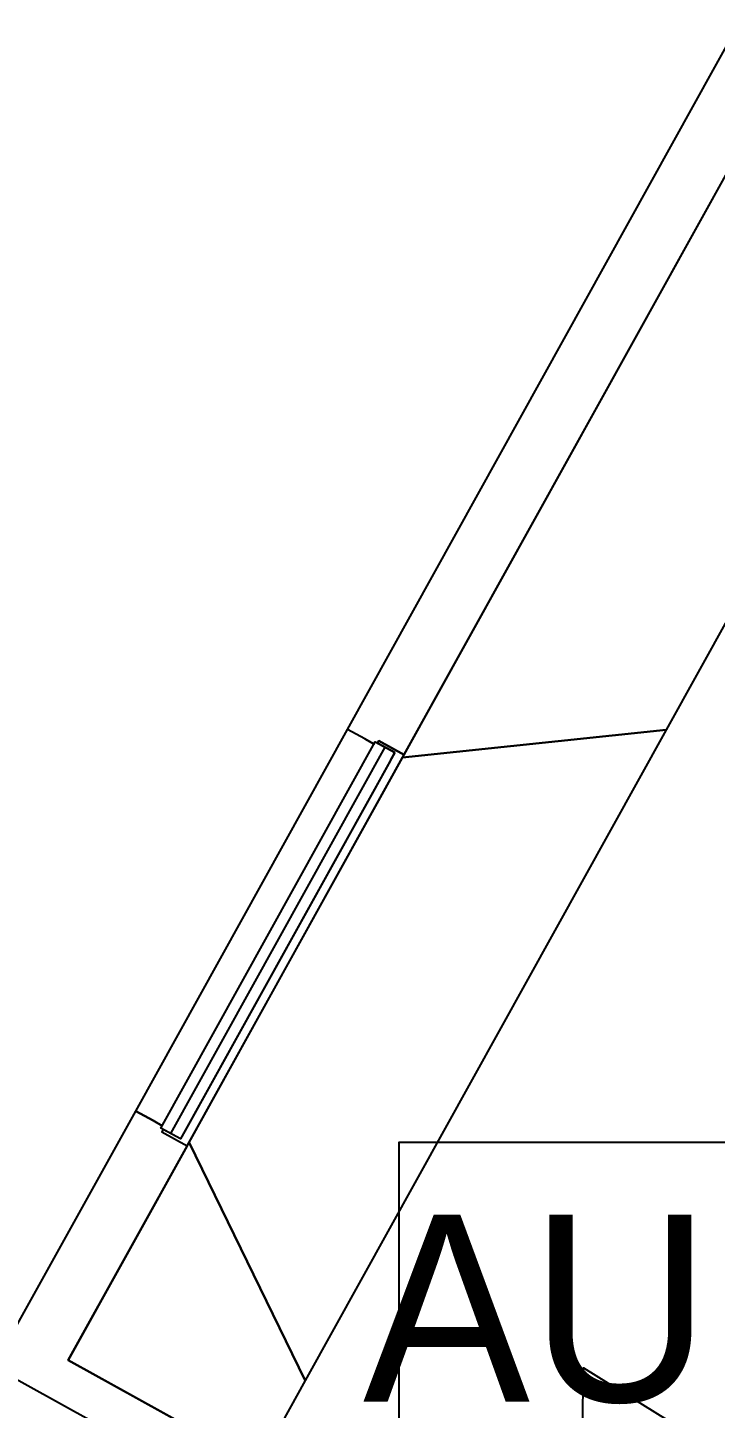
# Model space of a CAD drawing. Header units: metres. Extents: x 3.2 to 22.3, y 0.7 to 22.8.
# Drawn here: x 17.245 to 18.274, y 13.752 to 15.82 of the extents above; entities that cross this region are included whole.
import ezdxf

# ---------------------------------------------------------------- set-up
doc = ezdxf.new("R2010")
doc.units = ezdxf.units.M
for name, color, linetype in [('ARREDI', 9, 'Continuous'), ('PARETI_STRUTTURE', 7, 'Continuous'), ('WAYFINDING_RIQUADRI', 7, 'Continuous'), ('WAYFINDING_TESTI', 7, 'Continuous')]:
    doc.layers.add(name, color=color, linetype=linetype)

msp = doc.modelspace()

# ---------------------------------------------------------------- linework, layer by layer
at = {"layer": 'ARREDI'}
for points in [[(17.8059, 14.7264), (18.3421, 15.6938), (18.6263, 15.5363), (18.2003, 14.7678)], [(17.4863, 14.1499), (17.8059, 14.7264), (18.2003, 14.7678), (17.6602, 13.7935)], [(17.7942, 14.7338), (17.4735, 14.1553), (17.4443, 14.1715), (17.765, 14.75)], [(17.4863, 14.1499), (17.6602, 13.7935), (17.5897, 13.6663), (17.3056, 13.8238)]]:
    msp.add_lwpolyline(points, close=True, dxfattribs=at)
for points in [[(17.4589, 14.1634), (17.7796, 14.7419)], [(18.0694, 13.3793), (18.0764, 13.8123), (18.2713, 13.691)]]:
    msp.add_lwpolyline(points, dxfattribs=at)
at = {"layer": 'PARETI_STRUTTURE'}
for points in [[(17.7493, 14.7542), (17.7235, 14.7685), (18.3061, 15.8195)], [(17.7684, 14.7481), (17.7703, 14.7516), (17.8082, 14.7306), (18.3422, 15.6938)], [(17.4462, 14.1749), (17.4324, 14.1826), (17.4066, 14.1969), (17.7235, 14.7685)], [(17.7493, 14.7542), (17.7235, 14.7685)], [(17.7943, 14.7338), (17.7684, 14.7481)], [(17.8082, 14.7306), (17.7703, 14.7516)], [(17.4837, 14.1451), (17.8082, 14.7306)], [(17.7878, 14.7221), (17.7942, 14.7338)], [(17.7878, 14.7221), (17.48, 14.167), (17.4735, 14.1553), (17.4477, 14.1696)], [(17.2246, 13.8687), (17.4066, 14.1969), (17.4324, 14.1826)], [(17.4477, 14.1696), (17.4458, 14.1661), (17.4837, 14.1451), (17.3056, 13.8238)], [(17.4324, 14.1826), (17.4462, 14.1749)], [(17.4477, 14.1696), (17.4458, 14.1661), (17.4837, 14.1451)], [(17.5385, 13.6227), (17.1941, 13.8136)], [(17.3056, 13.8238), (17.6241, 13.6472), (17.5936, 13.5921)]]:
    msp.add_lwpolyline(points, dxfattribs=at)
msp.add_lwpolyline([(17.7493, 14.7542), (17.7631, 14.7466)], close=True, dxfattribs=at)
at = {"layer": 'WAYFINDING_RIQUADRI'}
msp.add_lwpolyline([(17.8, 13.65), (19.4, 13.65), (19.4, 14.15), (17.8, 14.15)], close=True, dxfattribs=at)

# ---------------------------------------------------------------- texts
at = {"layer": 'WAYFINDING_TESTI', "insert": (18.6, 13.9), "char_height": 0.28, "attachment_point": 5}
msp.add_mtext('AULA 202', dxfattribs=at)

doc.saveas('drawing.dxf')
